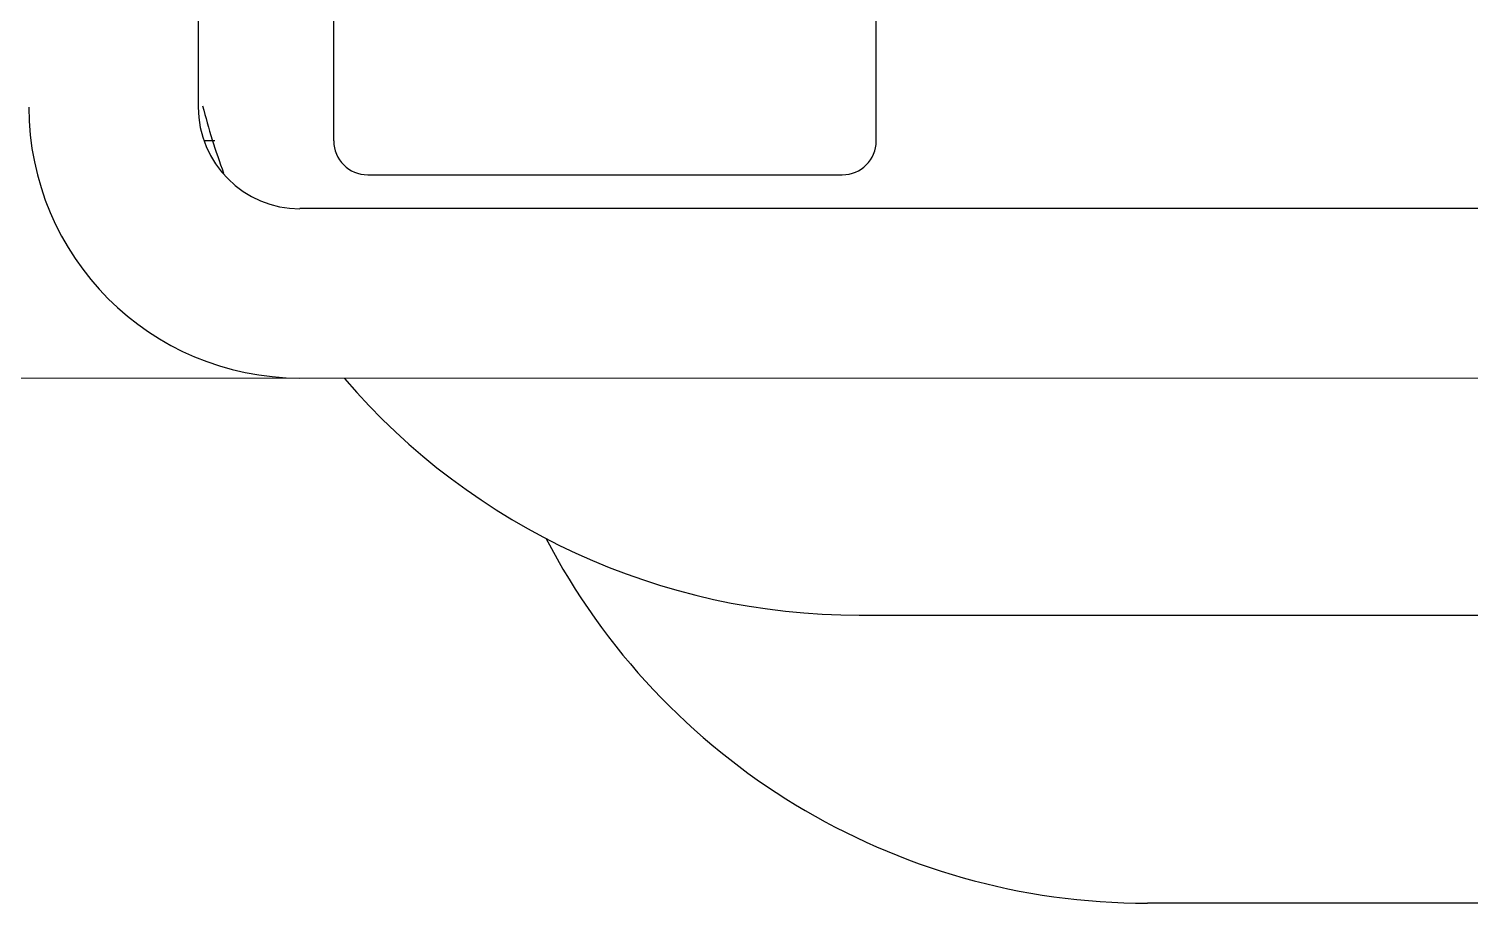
# Model space of a CAD drawing. Extents: x -409572 to -157272, y 600795 to 878326.
# Drawn here: x -388818.5 to -388709.8, y 801074.6 to 801140.6 of the extents above; entities that cross this region are included whole.
import ezdxf

# ---------------------------------------------------------------- set-up
doc = ezdxf.new("R2010")
doc.units = 0
doc.header["$LTSCALE"] = 1000
doc.header["$MEASUREMENT"] = 0
doc.layers.get('0').update_dxf_attribs({"linetype": 'CONTINUOUS'})

msp = doc.modelspace()

# ---------------------------------------------------------------- linework, layer by layer
for p, q in [((-388754.59, 801132.1), (-388754.59, 801204.32)), ((-388795.48, 801132.1), (-388795.48, 801145.35)), ((-388805.7, 801134.65), (-388805.7, 801142.32)), ((-388804.47, 801132.1), (-388805.23, 801132.1)), ((-388792.93, 801129.54), (-388757.15, 801129.54)), ((-388629.38, 801126.99), (-388798.04, 801126.99)), ((-388629.7, 801114.22), (-389250.33, 801114.09)), ((-388755.87, 801096.32), (-388541, 801096.32)), ((-388591.04, 801074.6), (-388734.15, 801074.6))]:
    msp.add_line(p, q)
for centre, radius, start, end in [((-388798.04, 801134.65), 20.44, 180, 270), ((-388798.04, 801134.65), 7.67, 180, 270), ((-388755.87, 801147.43), 51.11, 194.375, 200.3315), ((-388792.93, 801132.1), 2.56, 180, 270), ((-388757.15, 801132.1), 2.56, 270, 0), ((-388755.87, 801147.43), 51.11, 220.5827, 270), ((-388734.15, 801125.71), 51.11, 207.4589, 270)]:
    msp.add_arc(centre, radius, start, end)

doc.saveas('drawing.dxf')
